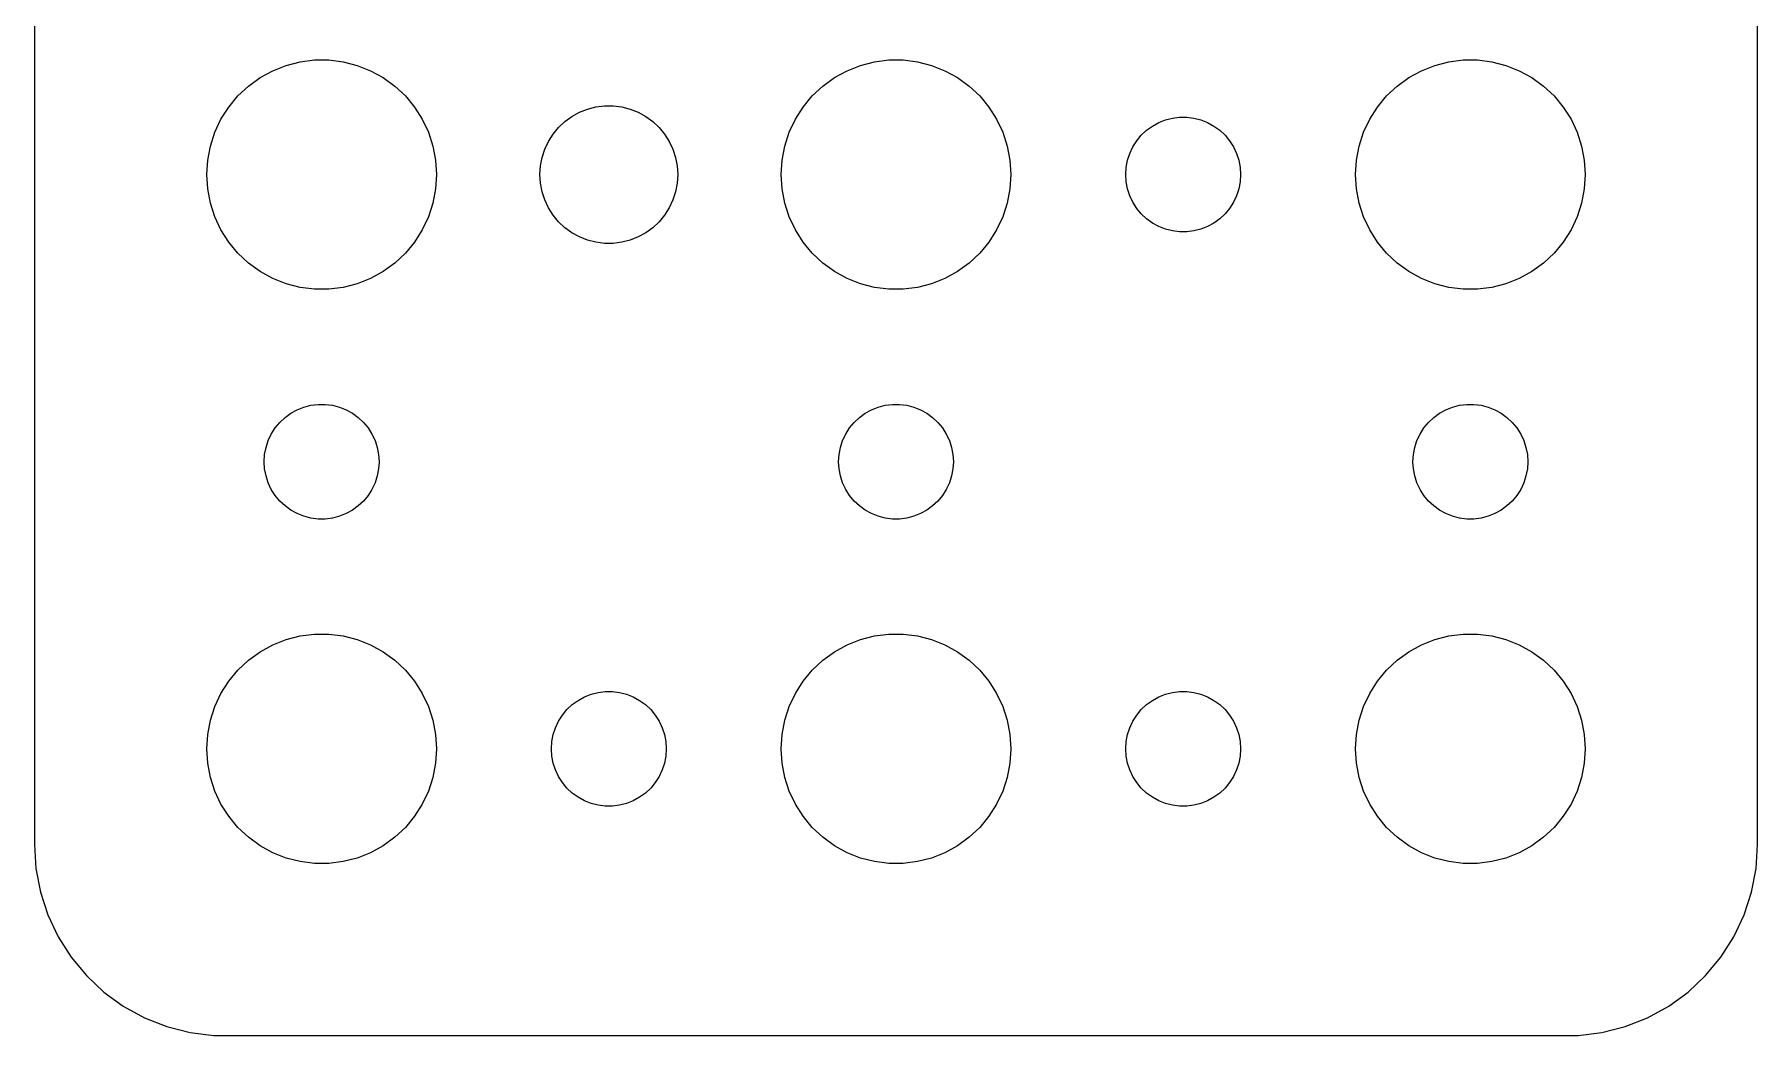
# Model space of a CAD drawing. Header units: metres. Extents: x -22 to 82, y 131 to 289.
# Drawn here: x 37.5 to 82.5, y 214.51 to 240.66 of the extents above; entities that cross this region are included whole.
import ezdxf

# ---------------------------------------------------------------- set-up
doc = ezdxf.new("R2010")
doc.units = ezdxf.units.M

msp = doc.modelspace()

# ---------------------------------------------------------------- linework, layer by layer
for p, q in [((37.5, 284.5), (37.5, 219.5)), ((82.5, 219.5), (82.5, 284.5)), ((43.7227, 239.714), (44.0729, 239.853)), ((44.0729, 239.853), (44.4379, 239.947)), ((44.4379, 239.947), (44.8116, 239.994)), ((44.8116, 239.994), (45.1884, 239.994)), ((45.1884, 239.994), (45.5621, 239.947)), ((45.5621, 239.947), (45.927, 239.853)), ((45.927, 239.853), (46.2773, 239.714)), ((58.7227, 239.714), (59.0729, 239.853)), ((59.0729, 239.853), (59.4379, 239.947)), ((59.4379, 239.947), (59.8116, 239.994)), ((59.8116, 239.994), (60.1884, 239.994)), ((60.1884, 239.994), (60.5621, 239.947)), ((60.5621, 239.947), (60.927, 239.853)), ((60.927, 239.853), (61.2773, 239.714)), ((73.7227, 239.714), (74.073, 239.853)), ((74.073, 239.853), (74.4379, 239.947)), ((74.4379, 239.947), (74.8116, 239.994)), ((74.8116, 239.994), (75.1884, 239.994)), ((75.1884, 239.994), (75.5621, 239.947)), ((75.5621, 239.947), (75.927, 239.853)), ((75.927, 239.853), (76.2773, 239.714)), ((43.0877, 239.312), (43.3925, 239.533)), ((43.3925, 239.533), (43.7227, 239.714)), ((46.2773, 239.714), (46.6075, 239.533)), ((46.6075, 239.533), (46.9123, 239.312)), ((58.0877, 239.312), (58.3925, 239.533)), ((58.3925, 239.533), (58.7227, 239.714)), ((61.2773, 239.714), (61.6075, 239.533)), ((61.6075, 239.533), (61.9123, 239.312)), ((73.0877, 239.312), (73.3925, 239.533)), ((73.3925, 239.533), (73.7227, 239.714)), ((76.2773, 239.714), (76.6075, 239.533)), ((76.6075, 239.533), (76.9123, 239.312)), ((42.5729, 238.763), (42.8131, 239.054)), ((42.8131, 239.054), (43.0877, 239.312)), ((46.9123, 239.312), (47.1869, 239.054)), ((47.1869, 239.054), (47.427, 238.763)), ((57.5729, 238.763), (57.8131, 239.054)), ((57.8131, 239.054), (58.0877, 239.312)), ((61.9123, 239.312), (62.1869, 239.054)), ((62.1869, 239.054), (62.427, 238.763)), ((72.573, 238.763), (72.8131, 239.054)), ((72.8131, 239.054), (73.0877, 239.312)), ((76.9123, 239.312), (77.1869, 239.054)), ((77.1869, 239.054), (77.427, 238.763)), ((42.3711, 238.445), (42.5729, 238.763)), ((47.427, 238.763), (47.6289, 238.445)), ((51.3526, 238.387), (51.5355, 238.52)), ((51.5355, 238.52), (51.7336, 238.629)), ((51.7336, 238.629), (51.9438, 238.712)), ((51.9438, 238.712), (52.1627, 238.768)), ((52.1627, 238.768), (52.387, 238.796)), ((52.387, 238.796), (52.613, 238.796)), ((52.613, 238.796), (52.8373, 238.768)), ((52.8373, 238.768), (53.0562, 238.712)), ((53.0562, 238.712), (53.2664, 238.629)), ((53.2664, 238.629), (53.4645, 238.52)), ((53.4645, 238.52), (53.6474, 238.387)), ((57.3711, 238.445), (57.5729, 238.763)), ((62.427, 238.763), (62.6289, 238.445)), ((72.3711, 238.445), (72.573, 238.763)), ((77.427, 238.763), (77.6289, 238.445)), ((42.0942, 237.746), (42.2107, 238.104)), ((42.2107, 238.104), (42.3711, 238.445)), ((47.6289, 238.445), (47.7893, 238.104)), ((47.7893, 238.104), (47.9057, 237.746)), ((50.9226, 237.867), (51.0438, 238.058)), ((51.0438, 238.058), (51.1879, 238.232)), ((51.1879, 238.232), (51.3526, 238.387)), ((53.6474, 238.387), (53.8121, 238.232)), ((53.8121, 238.232), (53.9562, 238.058)), ((53.9562, 238.058), (54.0773, 237.867)), ((57.0942, 237.746), (57.2107, 238.104)), ((57.2107, 238.104), (57.3711, 238.445)), ((62.6289, 238.445), (62.7893, 238.104)), ((62.7893, 238.104), (62.9057, 237.746)), ((66.4065, 238.027), (66.5439, 238.156)), ((66.5439, 238.156), (66.6963, 238.266)), ((66.6963, 238.266), (66.8613, 238.357)), ((66.8613, 238.357), (67.0365, 238.427)), ((67.0365, 238.427), (67.2189, 238.473)), ((67.2189, 238.473), (67.4058, 238.497)), ((67.4058, 238.497), (67.5942, 238.497)), ((67.5942, 238.497), (67.7811, 238.473)), ((67.7811, 238.473), (67.9635, 238.427)), ((67.9635, 238.427), (68.1387, 238.357)), ((68.1387, 238.357), (68.3037, 238.266)), ((68.3037, 238.266), (68.4561, 238.156)), ((68.4561, 238.156), (68.5934, 238.027)), ((72.0943, 237.746), (72.2107, 238.104)), ((72.2107, 238.104), (72.3711, 238.445)), ((77.6289, 238.445), (77.7893, 238.104)), ((77.7893, 238.104), (77.9057, 237.746)), ((42.0237, 237.376), (42.0942, 237.746)), ((47.9057, 237.746), (47.9763, 237.376)), ((50.7565, 237.448), (50.8264, 237.663)), ((50.8264, 237.663), (50.9226, 237.867)), ((54.0773, 237.867), (54.1736, 237.663)), ((54.1736, 237.663), (54.2434, 237.448)), ((57.0237, 237.376), (57.0942, 237.746)), ((62.9057, 237.746), (62.9763, 237.376)), ((66.1053, 237.552), (66.1855, 237.723)), ((66.1855, 237.723), (66.2865, 237.882)), ((66.2865, 237.882), (66.4065, 238.027)), ((68.5934, 238.027), (68.7135, 237.882)), ((68.7135, 237.882), (68.8145, 237.723)), ((68.8145, 237.723), (68.8947, 237.552)), ((72.0237, 237.376), (72.0943, 237.746)), ((77.9057, 237.746), (77.9763, 237.376)), ((42, 237), (42.0237, 237.376)), ((47.9763, 237.376), (48, 237)), ((50.7, 237), (50.7142, 237.226)), ((50.7142, 237.226), (50.7565, 237.448)), ((54.2434, 237.448), (54.2858, 237.226)), ((54.2858, 237.226), (54.3, 237)), ((57, 237), (57.0237, 237.376)), ((62.9763, 237.376), (63, 237)), ((66, 237), (66.0118, 237.188)), ((66.0118, 237.188), (66.0471, 237.373)), ((66.0471, 237.373), (66.1053, 237.552)), ((68.8947, 237.552), (68.9529, 237.373)), ((68.9529, 237.373), (68.9882, 237.188)), ((68.9882, 237.188), (69, 237)), ((72, 237), (72.0237, 237.376)), ((77.9763, 237.376), (78, 237)), ((42.0237, 236.624), (42, 237)), ((48, 237), (47.9763, 236.624)), ((50.7142, 236.774), (50.7, 237)), ((50.7565, 236.552), (50.7142, 236.774)), ((54.2858, 236.774), (54.2434, 236.552)), ((54.3, 237), (54.2858, 236.774)), ((57.0237, 236.624), (57, 237)), ((63, 237), (62.9763, 236.624)), ((66.0118, 236.812), (66, 237)), ((66.0471, 236.627), (66.0118, 236.812)), ((68.9882, 236.812), (68.9529, 236.627)), ((69, 237), (68.9882, 236.812)), ((72.0237, 236.624), (72, 237)), ((78, 237), (77.9763, 236.624)), ((42.0942, 236.254), (42.0237, 236.624)), ((42.2107, 235.896), (42.0942, 236.254)), ((47.9057, 236.254), (47.7893, 235.896)), ((47.9763, 236.624), (47.9057, 236.254)), ((50.8264, 236.337), (50.7565, 236.552)), ((50.9226, 236.133), (50.8264, 236.337)), ((54.1736, 236.337), (54.0773, 236.133)), ((54.2434, 236.552), (54.1736, 236.337)), ((57.0942, 236.254), (57.0237, 236.624)), ((57.2107, 235.896), (57.0942, 236.254)), ((62.9057, 236.254), (62.7893, 235.896)), ((62.9763, 236.624), (62.9057, 236.254)), ((66.1053, 236.448), (66.0471, 236.627)), ((66.1855, 236.277), (66.1053, 236.448)), ((66.2865, 236.118), (66.1855, 236.277)), ((68.8145, 236.277), (68.7135, 236.118)), ((68.8947, 236.448), (68.8145, 236.277)), ((68.9529, 236.627), (68.8947, 236.448)), ((72.0943, 236.254), (72.0237, 236.624)), ((72.2107, 235.896), (72.0943, 236.254)), ((77.9057, 236.254), (77.7893, 235.896)), ((77.9763, 236.624), (77.9057, 236.254)), ((42.3711, 235.555), (42.2107, 235.896)), ((47.7893, 235.896), (47.6289, 235.555)), ((51.0438, 235.942), (50.9226, 236.133)), ((51.1879, 235.768), (51.0438, 235.942)), ((53.9562, 235.942), (53.8121, 235.768)), ((54.0773, 236.133), (53.9562, 235.942)), ((57.3711, 235.555), (57.2107, 235.896)), ((62.7893, 235.896), (62.6289, 235.555)), ((66.4065, 235.973), (66.2865, 236.118)), ((66.5439, 235.844), (66.4065, 235.973)), ((66.6963, 235.734), (66.5439, 235.844)), ((68.4561, 235.844), (68.3037, 235.734)), ((68.5934, 235.973), (68.4561, 235.844)), ((68.7135, 236.118), (68.5934, 235.973)), ((72.3711, 235.555), (72.2107, 235.896)), ((77.7893, 235.896), (77.6289, 235.555)), ((42.5729, 235.237), (42.3711, 235.555)), ((47.6289, 235.555), (47.427, 235.237)), ((51.3526, 235.613), (51.1879, 235.768)), ((51.5355, 235.48), (51.3526, 235.613)), ((51.7336, 235.371), (51.5355, 235.48)), ((51.9438, 235.288), (51.7336, 235.371)), ((53.2664, 235.371), (53.0562, 235.288)), ((53.4645, 235.48), (53.2664, 235.371)), ((53.6474, 235.613), (53.4645, 235.48)), ((53.8121, 235.768), (53.6474, 235.613)), ((57.5729, 235.237), (57.3711, 235.555)), ((62.6289, 235.555), (62.427, 235.237)), ((66.8613, 235.643), (66.6963, 235.734)), ((67.0365, 235.573), (66.8613, 235.643)), ((67.2189, 235.527), (67.0365, 235.573)), ((67.4058, 235.503), (67.2189, 235.527)), ((67.5942, 235.503), (67.4058, 235.503)), ((67.7811, 235.527), (67.5942, 235.503)), ((67.9635, 235.573), (67.7811, 235.527)), ((68.1387, 235.643), (67.9635, 235.573)), ((68.3037, 235.734), (68.1387, 235.643)), ((72.573, 235.237), (72.3711, 235.555)), ((77.6289, 235.555), (77.427, 235.237)), ((42.8131, 234.946), (42.5729, 235.237)), ((43.0877, 234.688), (42.8131, 234.946)), ((47.1869, 234.946), (46.9123, 234.688)), ((47.427, 235.237), (47.1869, 234.946)), ((52.1627, 235.232), (51.9438, 235.288)), ((52.387, 235.204), (52.1627, 235.232)), ((52.613, 235.204), (52.387, 235.204)), ((52.8373, 235.232), (52.613, 235.204)), ((53.0562, 235.288), (52.8373, 235.232)), ((57.8131, 234.946), (57.5729, 235.237)), ((58.0877, 234.688), (57.8131, 234.946)), ((62.1869, 234.946), (61.9123, 234.688)), ((62.427, 235.237), (62.1869, 234.946)), ((72.8131, 234.946), (72.573, 235.237)), ((73.0877, 234.688), (72.8131, 234.946)), ((77.1869, 234.946), (76.9123, 234.688)), ((77.427, 235.237), (77.1869, 234.946)), ((43.3925, 234.467), (43.0877, 234.688)), ((43.7227, 234.286), (43.3925, 234.467)), ((46.6075, 234.467), (46.2773, 234.286)), ((46.9123, 234.688), (46.6075, 234.467)), ((58.3925, 234.467), (58.0877, 234.688)), ((58.7227, 234.286), (58.3925, 234.467)), ((61.6075, 234.467), (61.2773, 234.286)), ((61.9123, 234.688), (61.6075, 234.467)), ((73.3925, 234.467), (73.0877, 234.688)), ((73.7227, 234.286), (73.3925, 234.467)), ((76.6075, 234.467), (76.2773, 234.286)), ((76.9123, 234.688), (76.6075, 234.467)), ((44.0729, 234.147), (43.7227, 234.286)), ((44.4379, 234.053), (44.0729, 234.147)), ((44.8116, 234.006), (44.4379, 234.053)), ((45.1884, 234.006), (44.8116, 234.006)), ((45.5621, 234.053), (45.1884, 234.006)), ((45.927, 234.147), (45.5621, 234.053)), ((46.2773, 234.286), (45.927, 234.147)), ((59.0729, 234.147), (58.7227, 234.286)), ((59.4379, 234.053), (59.0729, 234.147)), ((59.8116, 234.006), (59.4379, 234.053)), ((60.1884, 234.006), (59.8116, 234.006)), ((60.5621, 234.053), (60.1884, 234.006)), ((60.927, 234.147), (60.5621, 234.053)), ((61.2773, 234.286), (60.927, 234.147)), ((74.073, 234.147), (73.7227, 234.286)), ((74.4379, 234.053), (74.073, 234.147)), ((74.8116, 234.006), (74.4379, 234.053)), ((75.1884, 234.006), (74.8116, 234.006)), ((75.5621, 234.053), (75.1884, 234.006)), ((75.927, 234.147), (75.5621, 234.053)), ((76.2773, 234.286), (75.927, 234.147)), ((44.1963, 230.766), (44.3613, 230.857)), ((44.3613, 230.857), (44.5365, 230.927)), ((44.5365, 230.927), (44.7189, 230.973)), ((44.7189, 230.973), (44.9058, 230.997)), ((44.9058, 230.997), (45.0942, 230.997)), ((45.0942, 230.997), (45.2811, 230.973)), ((45.2811, 230.973), (45.4635, 230.927)), ((45.4635, 230.927), (45.6387, 230.857)), ((45.6387, 230.857), (45.8037, 230.766)), ((59.1963, 230.766), (59.3613, 230.857)), ((59.3613, 230.857), (59.5365, 230.927)), ((59.5365, 230.927), (59.7189, 230.973)), ((59.7189, 230.973), (59.9058, 230.997)), ((59.9058, 230.997), (60.0942, 230.997)), ((60.0942, 230.997), (60.2811, 230.973)), ((60.2811, 230.973), (60.4635, 230.927)), ((60.4635, 230.927), (60.6387, 230.857)), ((60.6387, 230.857), (60.8037, 230.766)), ((74.1963, 230.766), (74.3613, 230.857)), ((74.3613, 230.857), (74.5365, 230.927)), ((74.5365, 230.927), (74.7189, 230.973)), ((74.7189, 230.973), (74.9058, 230.997)), ((74.9058, 230.997), (75.0942, 230.997)), ((75.0942, 230.997), (75.2811, 230.973)), ((75.2811, 230.973), (75.4635, 230.927)), ((75.4635, 230.927), (75.6387, 230.857)), ((75.6387, 230.857), (75.8037, 230.766)), ((43.7865, 230.382), (43.9065, 230.527)), ((43.9065, 230.527), (44.0439, 230.656)), ((44.0439, 230.656), (44.1963, 230.766)), ((45.8037, 230.766), (45.9561, 230.656)), ((45.9561, 230.656), (46.0934, 230.527)), ((46.0934, 230.527), (46.2135, 230.382)), ((58.7865, 230.382), (58.9065, 230.527)), ((58.9065, 230.527), (59.0439, 230.656)), ((59.0439, 230.656), (59.1963, 230.766)), ((60.8037, 230.766), (60.9561, 230.656)), ((60.9561, 230.656), (61.0934, 230.527)), ((61.0934, 230.527), (61.2135, 230.382)), ((73.7865, 230.382), (73.9065, 230.527)), ((73.9065, 230.527), (74.0439, 230.656)), ((74.0439, 230.656), (74.1963, 230.766)), ((75.8037, 230.766), (75.9561, 230.656)), ((75.9561, 230.656), (76.0934, 230.527)), ((76.0934, 230.527), (76.2135, 230.382)), ((43.5471, 229.873), (43.6053, 230.052)), ((43.6053, 230.052), (43.6855, 230.223)), ((43.6855, 230.223), (43.7865, 230.382)), ((46.2135, 230.382), (46.3145, 230.223)), ((46.3145, 230.223), (46.3947, 230.052)), ((46.3947, 230.052), (46.4529, 229.873)), ((58.5471, 229.873), (58.6053, 230.052)), ((58.6053, 230.052), (58.6855, 230.223)), ((58.6855, 230.223), (58.7865, 230.382)), ((61.2135, 230.382), (61.3145, 230.223)), ((61.3145, 230.223), (61.3947, 230.052)), ((61.3947, 230.052), (61.4529, 229.873)), ((73.5471, 229.873), (73.6053, 230.052)), ((73.6053, 230.052), (73.6855, 230.223)), ((73.6855, 230.223), (73.7865, 230.382)), ((76.2135, 230.382), (76.3145, 230.223)), ((76.3145, 230.223), (76.3947, 230.052)), ((76.3947, 230.052), (76.4529, 229.873)), ((43.5, 229.5), (43.5118, 229.688)), ((43.5118, 229.312), (43.5, 229.5)), ((43.5118, 229.688), (43.5471, 229.873)), ((46.4529, 229.873), (46.4882, 229.688)), ((46.4882, 229.688), (46.5, 229.5)), ((46.5, 229.5), (46.4882, 229.312)), ((58.5, 229.5), (58.5118, 229.688)), ((58.5118, 229.312), (58.5, 229.5)), ((58.5118, 229.688), (58.5471, 229.873)), ((61.4529, 229.873), (61.4882, 229.688)), ((61.4882, 229.688), (61.5, 229.5)), ((61.5, 229.5), (61.4882, 229.312)), ((73.5, 229.5), (73.5118, 229.688)), ((73.5118, 229.312), (73.5, 229.5)), ((73.5118, 229.688), (73.5471, 229.873)), ((76.4529, 229.873), (76.4882, 229.688)), ((76.4882, 229.688), (76.5, 229.5)), ((76.5, 229.5), (76.4882, 229.312)), ((43.5471, 229.127), (43.5118, 229.312)), ((43.6053, 228.948), (43.5471, 229.127)), ((46.4529, 229.127), (46.3947, 228.948)), ((46.4882, 229.312), (46.4529, 229.127)), ((58.5471, 229.127), (58.5118, 229.312)), ((58.6053, 228.948), (58.5471, 229.127)), ((61.4529, 229.127), (61.3947, 228.948)), ((61.4882, 229.312), (61.4529, 229.127)), ((73.5471, 229.127), (73.5118, 229.312)), ((73.6053, 228.948), (73.5471, 229.127)), ((76.4529, 229.127), (76.3947, 228.948)), ((76.4882, 229.312), (76.4529, 229.127)), ((43.6855, 228.777), (43.6053, 228.948)), ((43.7865, 228.618), (43.6855, 228.777)), ((43.9065, 228.473), (43.7865, 228.618)), ((46.2135, 228.618), (46.0934, 228.473)), ((46.3145, 228.777), (46.2135, 228.618)), ((46.3947, 228.948), (46.3145, 228.777)), ((58.6855, 228.777), (58.6053, 228.948)), ((58.7865, 228.618), (58.6855, 228.777)), ((58.9065, 228.473), (58.7865, 228.618)), ((61.2135, 228.618), (61.0934, 228.473)), ((61.3145, 228.777), (61.2135, 228.618)), ((61.3947, 228.948), (61.3145, 228.777)), ((73.6855, 228.777), (73.6053, 228.948)), ((73.7865, 228.618), (73.6855, 228.777)), ((73.9065, 228.473), (73.7865, 228.618)), ((76.2135, 228.618), (76.0934, 228.473)), ((76.3145, 228.777), (76.2135, 228.618)), ((76.3947, 228.948), (76.3145, 228.777)), ((44.0439, 228.344), (43.9065, 228.473)), ((44.1963, 228.234), (44.0439, 228.344)), ((44.3613, 228.143), (44.1963, 228.234)), ((45.8037, 228.234), (45.6387, 228.143)), ((45.9561, 228.344), (45.8037, 228.234)), ((46.0934, 228.473), (45.9561, 228.344)), ((59.0439, 228.344), (58.9065, 228.473)), ((59.1963, 228.234), (59.0439, 228.344)), ((59.3613, 228.143), (59.1963, 228.234)), ((60.8037, 228.234), (60.6387, 228.143)), ((60.9561, 228.344), (60.8037, 228.234)), ((61.0934, 228.473), (60.9561, 228.344)), ((74.0439, 228.344), (73.9065, 228.473)), ((74.1963, 228.234), (74.0439, 228.344)), ((74.3613, 228.143), (74.1963, 228.234)), ((75.8037, 228.234), (75.6387, 228.143)), ((75.9561, 228.344), (75.8037, 228.234)), ((76.0934, 228.473), (75.9561, 228.344)), ((44.5365, 228.073), (44.3613, 228.143)), ((44.7189, 228.027), (44.5365, 228.073)), ((44.9058, 228.003), (44.7189, 228.027)), ((45.0942, 228.003), (44.9058, 228.003)), ((45.2811, 228.027), (45.0942, 228.003)), ((45.4635, 228.073), (45.2811, 228.027)), ((45.6387, 228.143), (45.4635, 228.073)), ((59.5365, 228.073), (59.3613, 228.143)), ((59.7189, 228.027), (59.5365, 228.073)), ((59.9058, 228.003), (59.7189, 228.027)), ((60.0942, 228.003), (59.9058, 228.003)), ((60.2811, 228.027), (60.0942, 228.003)), ((60.4635, 228.073), (60.2811, 228.027)), ((60.6387, 228.143), (60.4635, 228.073)), ((74.5365, 228.073), (74.3613, 228.143)), ((74.7189, 228.027), (74.5365, 228.073)), ((74.9058, 228.003), (74.7189, 228.027)), ((75.0942, 228.003), (74.9058, 228.003)), ((75.2811, 228.027), (75.0942, 228.003)), ((75.4635, 228.073), (75.2811, 228.027)), ((75.6387, 228.143), (75.4635, 228.073)), ((43.3925, 224.533), (43.7227, 224.714)), ((43.7227, 224.714), (44.0729, 224.853)), ((44.0729, 224.853), (44.4379, 224.947)), ((44.4379, 224.947), (44.8116, 224.994)), ((44.8116, 224.994), (45.1884, 224.994)), ((45.1884, 224.994), (45.5621, 224.947)), ((45.5621, 224.947), (45.927, 224.853)), ((45.927, 224.853), (46.2773, 224.714)), ((46.2773, 224.714), (46.6075, 224.533)), ((58.3925, 224.533), (58.7227, 224.714)), ((58.7227, 224.714), (59.0729, 224.853)), ((59.0729, 224.853), (59.4379, 224.947)), ((59.4379, 224.947), (59.8116, 224.994)), ((59.8116, 224.994), (60.1884, 224.994)), ((60.1884, 224.994), (60.5621, 224.947)), ((60.5621, 224.947), (60.927, 224.853)), ((60.927, 224.853), (61.2773, 224.714)), ((61.2773, 224.714), (61.6075, 224.533)), ((73.3925, 224.533), (73.7227, 224.714)), ((73.7227, 224.714), (74.073, 224.853)), ((74.073, 224.853), (74.4379, 224.947)), ((74.4379, 224.947), (74.8116, 224.994)), ((74.8116, 224.994), (75.1884, 224.994)), ((75.1884, 224.994), (75.5621, 224.947)), ((75.5621, 224.947), (75.927, 224.853)), ((75.927, 224.853), (76.2773, 224.714)), ((76.2773, 224.714), (76.6075, 224.533)), ((42.8131, 224.054), (43.0877, 224.312)), ((43.0877, 224.312), (43.3925, 224.533)), ((46.6075, 224.533), (46.9123, 224.312)), ((46.9123, 224.312), (47.1869, 224.054)), ((57.8131, 224.054), (58.0877, 224.312)), ((58.0877, 224.312), (58.3925, 224.533)), ((61.6075, 224.533), (61.9123, 224.312)), ((61.9123, 224.312), (62.1869, 224.054)), ((72.8131, 224.054), (73.0877, 224.312)), ((73.0877, 224.312), (73.3925, 224.533)), ((76.6075, 224.533), (76.9123, 224.312)), ((76.9123, 224.312), (77.1869, 224.054)), ((42.3711, 223.445), (42.5729, 223.763)), ((42.5729, 223.763), (42.8131, 224.054)), ((47.1869, 224.054), (47.427, 223.763)), ((47.427, 223.763), (47.6289, 223.445)), ((57.3711, 223.445), (57.5729, 223.763)), ((57.5729, 223.763), (57.8131, 224.054)), ((62.1869, 224.054), (62.427, 223.763)), ((62.427, 223.763), (62.6289, 223.445)), ((72.3711, 223.445), (72.573, 223.763)), ((72.573, 223.763), (72.8131, 224.054)), ((77.1869, 224.054), (77.427, 223.763)), ((77.427, 223.763), (77.6289, 223.445)), ((42.2107, 223.104), (42.3711, 223.445)), ((47.6289, 223.445), (47.7893, 223.104)), ((51.5439, 223.156), (51.6963, 223.266)), ((51.6963, 223.266), (51.8613, 223.357)), ((51.8613, 223.357), (52.0365, 223.427)), ((52.0365, 223.427), (52.2189, 223.473)), ((52.2189, 223.473), (52.4058, 223.497)), ((52.4058, 223.497), (52.5942, 223.497)), ((52.5942, 223.497), (52.7811, 223.473)), ((52.7811, 223.473), (52.9635, 223.427)), ((52.9635, 223.427), (53.1387, 223.357)), ((53.1387, 223.357), (53.3037, 223.266)), ((53.3037, 223.266), (53.4561, 223.156)), ((57.2107, 223.104), (57.3711, 223.445)), ((62.6289, 223.445), (62.7893, 223.104)), ((66.5439, 223.156), (66.6963, 223.266)), ((66.6963, 223.266), (66.8613, 223.357)), ((66.8613, 223.357), (67.0365, 223.427)), ((67.0365, 223.427), (67.2189, 223.473)), ((67.2189, 223.473), (67.4058, 223.497)), ((67.4058, 223.497), (67.5942, 223.497)), ((67.5942, 223.497), (67.7811, 223.473)), ((67.7811, 223.473), (67.9635, 223.427)), ((67.9635, 223.427), (68.1387, 223.357)), ((68.1387, 223.357), (68.3037, 223.266)), ((68.3037, 223.266), (68.4561, 223.156)), ((72.2107, 223.104), (72.3711, 223.445)), ((77.6289, 223.445), (77.7893, 223.104)), ((42.0942, 222.746), (42.2107, 223.104)), ((47.7893, 223.104), (47.9057, 222.746)), ((51.1855, 222.723), (51.2865, 222.882)), ((51.2865, 222.882), (51.4065, 223.027)), ((51.4065, 223.027), (51.5439, 223.156)), ((53.4561, 223.156), (53.5934, 223.027)), ((53.5934, 223.027), (53.7135, 222.882)), ((53.7135, 222.882), (53.8145, 222.723)), ((57.0942, 222.746), (57.2107, 223.104)), ((62.7893, 223.104), (62.9057, 222.746)), ((66.1855, 222.723), (66.2865, 222.882)), ((66.2865, 222.882), (66.4065, 223.027)), ((66.4065, 223.027), (66.5439, 223.156)), ((68.4561, 223.156), (68.5934, 223.027)), ((68.5934, 223.027), (68.7135, 222.882)), ((68.7135, 222.882), (68.8145, 222.723)), ((72.0943, 222.746), (72.2107, 223.104)), ((77.7893, 223.104), (77.9057, 222.746)), ((42, 222), (42.0237, 222.376)), ((42.0237, 222.376), (42.0942, 222.746)), ((47.9057, 222.746), (47.9763, 222.376)), ((47.9763, 222.376), (48, 222)), ((51.0118, 222.188), (51.0471, 222.373)), ((51.0471, 222.373), (51.1053, 222.552)), ((51.1053, 222.552), (51.1855, 222.723)), ((53.8145, 222.723), (53.8947, 222.552)), ((53.8947, 222.552), (53.9529, 222.373)), ((53.9529, 222.373), (53.9882, 222.188)), ((57, 222), (57.0237, 222.376)), ((57.0237, 222.376), (57.0942, 222.746)), ((62.9057, 222.746), (62.9763, 222.376)), ((62.9763, 222.376), (63, 222)), ((66.0118, 222.188), (66.0471, 222.373)), ((66.0471, 222.373), (66.1053, 222.552)), ((66.1053, 222.552), (66.1855, 222.723)), ((68.8145, 222.723), (68.8947, 222.552)), ((68.8947, 222.552), (68.9529, 222.373)), ((68.9529, 222.373), (68.9882, 222.188)), ((72, 222), (72.0237, 222.376)), ((72.0237, 222.376), (72.0943, 222.746)), ((77.9057, 222.746), (77.9763, 222.376)), ((77.9763, 222.376), (78, 222)), ((42.0237, 221.624), (42, 222)), ((48, 222), (47.9763, 221.624)), ((51, 222), (51.0118, 222.188)), ((51.0118, 221.812), (51, 222)), ((53.9882, 222.188), (54, 222)), ((54, 222), (53.9882, 221.812)), ((57.0237, 221.624), (57, 222)), ((63, 222), (62.9763, 221.624)), ((66, 222), (66.0118, 222.188)), ((66.0118, 221.812), (66, 222)), ((68.9882, 222.188), (69, 222)), ((69, 222), (68.9882, 221.812)), ((72.0237, 221.624), (72, 222)), ((78, 222), (77.9763, 221.624)), ((42.0942, 221.254), (42.0237, 221.624)), ((47.9763, 221.624), (47.9057, 221.254)), ((51.0471, 221.627), (51.0118, 221.812)), ((51.1053, 221.448), (51.0471, 221.627)), ((51.1855, 221.277), (51.1053, 221.448)), ((53.8947, 221.448), (53.8145, 221.277)), ((53.9529, 221.627), (53.8947, 221.448)), ((53.9882, 221.812), (53.9529, 221.627)), ((57.0942, 221.254), (57.0237, 221.624)), ((62.9763, 221.624), (62.9057, 221.254)), ((66.0471, 221.627), (66.0118, 221.812)), ((66.1053, 221.448), (66.0471, 221.627)), ((66.1855, 221.277), (66.1053, 221.448)), ((68.8947, 221.448), (68.8145, 221.277)), ((68.9529, 221.627), (68.8947, 221.448)), ((68.9882, 221.812), (68.9529, 221.627)), ((72.0943, 221.254), (72.0237, 221.624)), ((77.9763, 221.624), (77.9057, 221.254)), ((42.2107, 220.896), (42.0942, 221.254)), ((47.9057, 221.254), (47.7893, 220.896)), ((51.2865, 221.118), (51.1855, 221.277)), ((51.4065, 220.973), (51.2865, 221.118)), ((51.5439, 220.844), (51.4065, 220.973)), ((53.5934, 220.973), (53.4561, 220.844)), ((53.7135, 221.118), (53.5934, 220.973)), ((53.8145, 221.277), (53.7135, 221.118)), ((57.2107, 220.896), (57.0942, 221.254)), ((62.9057, 221.254), (62.7893, 220.896)), ((66.2865, 221.118), (66.1855, 221.277)), ((66.4065, 220.973), (66.2865, 221.118)), ((66.5439, 220.844), (66.4065, 220.973)), ((68.5934, 220.973), (68.4561, 220.844)), ((68.7135, 221.118), (68.5934, 220.973)), ((68.8145, 221.277), (68.7135, 221.118)), ((72.2107, 220.896), (72.0943, 221.254)), ((77.9057, 221.254), (77.7893, 220.896)), ((42.3711, 220.555), (42.2107, 220.896)), ((42.5729, 220.237), (42.3711, 220.555)), ((47.6289, 220.555), (47.427, 220.237)), ((47.7893, 220.896), (47.6289, 220.555)), ((51.6963, 220.734), (51.5439, 220.844)), ((51.8613, 220.643), (51.6963, 220.734)), ((52.0365, 220.573), (51.8613, 220.643)), ((52.2189, 220.527), (52.0365, 220.573)), ((52.4058, 220.503), (52.2189, 220.527)), ((52.5942, 220.503), (52.4058, 220.503)), ((52.7811, 220.527), (52.5942, 220.503)), ((52.9635, 220.573), (52.7811, 220.527)), ((53.1387, 220.643), (52.9635, 220.573)), ((53.3037, 220.734), (53.1387, 220.643)), ((53.4561, 220.844), (53.3037, 220.734)), ((57.3711, 220.555), (57.2107, 220.896)), ((57.5729, 220.237), (57.3711, 220.555)), ((62.6289, 220.555), (62.427, 220.237)), ((62.7893, 220.896), (62.6289, 220.555)), ((66.6963, 220.734), (66.5439, 220.844)), ((66.8613, 220.643), (66.6963, 220.734)), ((67.0365, 220.573), (66.8613, 220.643)), ((67.2189, 220.527), (67.0365, 220.573)), ((67.4058, 220.503), (67.2189, 220.527)), ((67.5942, 220.503), (67.4058, 220.503)), ((67.7811, 220.527), (67.5942, 220.503)), ((67.9635, 220.573), (67.7811, 220.527)), ((68.1387, 220.643), (67.9635, 220.573)), ((68.3037, 220.734), (68.1387, 220.643)), ((68.4561, 220.844), (68.3037, 220.734)), ((72.3711, 220.555), (72.2107, 220.896)), ((72.573, 220.237), (72.3711, 220.555)), ((77.6289, 220.555), (77.427, 220.237)), ((77.7893, 220.896), (77.6289, 220.555)), ((42.8131, 219.946), (42.5729, 220.237)), ((47.427, 220.237), (47.1869, 219.946)), ((57.8131, 219.946), (57.5729, 220.237)), ((62.427, 220.237), (62.1869, 219.946)), ((72.8131, 219.946), (72.573, 220.237)), ((77.427, 220.237), (77.1869, 219.946)), ((43.0877, 219.688), (42.8131, 219.946)), ((43.3925, 219.467), (43.0877, 219.688)), ((46.9123, 219.688), (46.6075, 219.467)), ((47.1869, 219.946), (46.9123, 219.688)), ((58.0877, 219.688), (57.8131, 219.946)), ((58.3925, 219.467), (58.0877, 219.688)), ((61.9123, 219.688), (61.6075, 219.467)), ((62.1869, 219.946), (61.9123, 219.688)), ((73.0877, 219.688), (72.8131, 219.946)), ((73.3925, 219.467), (73.0877, 219.688)), ((76.9123, 219.688), (76.6075, 219.467)), ((77.1869, 219.946), (76.9123, 219.688)), ((37.5, 219.5), (37.5394, 218.873)), ((43.7227, 219.286), (43.3925, 219.467)), ((44.0729, 219.147), (43.7227, 219.286)), ((46.2773, 219.286), (45.927, 219.147)), ((46.6075, 219.467), (46.2773, 219.286)), ((58.7227, 219.286), (58.3925, 219.467)), ((59.0729, 219.147), (58.7227, 219.286)), ((61.2773, 219.286), (60.927, 219.147)), ((61.6075, 219.467), (61.2773, 219.286)), ((73.7227, 219.286), (73.3925, 219.467)), ((74.073, 219.147), (73.7227, 219.286)), ((76.2773, 219.286), (75.927, 219.147)), ((76.6075, 219.467), (76.2773, 219.286)), ((82.4606, 218.873), (82.5, 219.5)), ((37.5394, 218.873), (37.6571, 218.257)), ((44.4379, 219.053), (44.0729, 219.147)), ((44.8116, 219.006), (44.4379, 219.053)), ((45.1884, 219.006), (44.8116, 219.006)), ((45.5621, 219.053), (45.1884, 219.006)), ((45.927, 219.147), (45.5621, 219.053)), ((59.4379, 219.053), (59.0729, 219.147)), ((59.8116, 219.006), (59.4379, 219.053)), ((60.1884, 219.006), (59.8116, 219.006)), ((60.5621, 219.053), (60.1884, 219.006)), ((60.927, 219.147), (60.5621, 219.053)), ((74.4379, 219.053), (74.073, 219.147)), ((74.8116, 219.006), (74.4379, 219.053)), ((75.1884, 219.006), (74.8116, 219.006)), ((75.5621, 219.053), (75.1884, 219.006)), ((75.927, 219.147), (75.5621, 219.053)), ((82.3429, 218.257), (82.4606, 218.873)), ((37.6571, 218.257), (37.8511, 217.659)), ((82.1489, 217.659), (82.3429, 218.257)), ((37.8511, 217.659), (38.1185, 217.091)), ((81.8815, 217.091), (82.1489, 217.659)), ((38.1185, 217.091), (38.4549, 216.561)), ((81.5451, 216.561), (81.8815, 217.091)), ((38.4549, 216.561), (38.8551, 216.077)), ((81.1448, 216.077), (81.5451, 216.561)), ((38.8551, 216.077), (39.3129, 215.647)), ((80.6871, 215.647), (81.1448, 216.077)), ((39.3129, 215.647), (39.8209, 215.278)), ((80.1791, 215.278), (80.6871, 215.647)), ((39.8209, 215.278), (40.3711, 214.976)), ((79.6289, 214.976), (80.1791, 215.278)), ((40.3711, 214.976), (40.9549, 214.745)), ((40.9549, 214.745), (41.5631, 214.589)), ((78.4369, 214.589), (79.0451, 214.745)), ((79.0451, 214.745), (79.6289, 214.976)), ((41.5631, 214.589), (42.186, 214.51)), ((42.186, 214.51), (77.8139, 214.51)), ((77.8139, 214.51), (78.4369, 214.589))]:
    msp.add_line(p, q)

doc.saveas('drawing.dxf')
